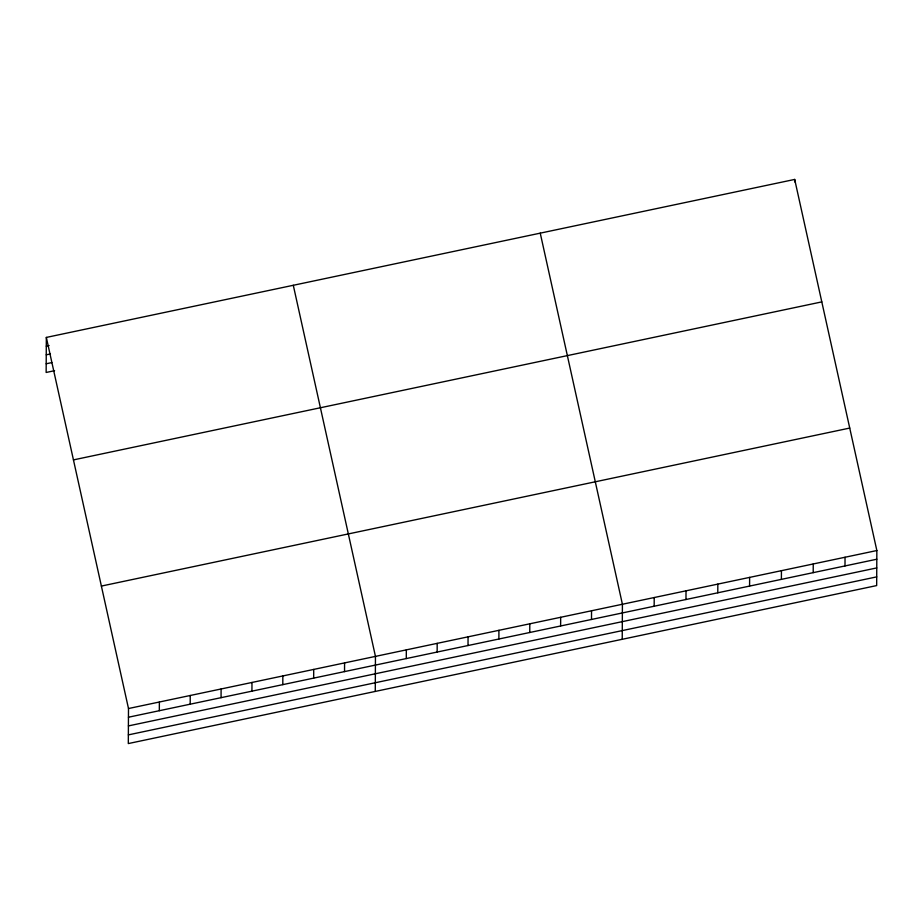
<?xml version="1.0" encoding="UTF-8"?>
<svg xmlns="http://www.w3.org/2000/svg" width="923" height="923" viewBox="0 0 923 923"><rect width="100%" height="100%" fill="white"/><g stroke="black" fill="none" stroke-linecap="round" stroke-linejoin="round"><path stroke-width="1.38" d="M46.335 337.426L128.493 708.529L128.309 743.569L876.665 585.574L876.85 550.535L794.691 179.431L46.335 337.426L46.15 372.465L54.572 370.688M159.321 710.71L159.367 702.011M190.196 704.191L190.23 695.492M221.059 697.673L221.105 688.985M251.933 691.154L251.979 682.466M282.796 684.635L282.842 675.948M313.67 678.128L313.716 669.429M344.533 671.609L344.579 662.91M375.269 691.431L375.453 656.391L293.295 285.288M406.282 658.572L406.328 649.873M437.144 652.053L437.19 643.354M468.019 645.535L468.065 636.835M498.882 639.016L498.928 630.317M529.756 632.497L529.802 623.81M560.63 625.979L560.676 617.291M591.493 619.46L591.539 610.772M622.229 639.293L622.414 604.253L540.243 233.15M654.165 606.238L654.211 597.539M685.974 599.523L686.02 590.824M717.782 592.808L717.829 584.109M749.58 586.093L749.626 577.394M781.389 579.367L781.435 570.679M794.668 181.912L794.691 179.431M813.198 572.652L813.244 563.965M844.995 565.937L845.041 557.25M46.288 346.125L49.092 345.537M46.242 354.824L50.453 353.936M46.196 363.777L51.803 362.589M73.448 459.896L821.805 301.89M101.38 586.07L849.737 428.064M128.493 708.529L876.85 550.535M128.447 717.229L876.804 559.223M128.401 725.916L876.758 567.922M128.355 734.881L876.712 576.875"/></g></svg>
